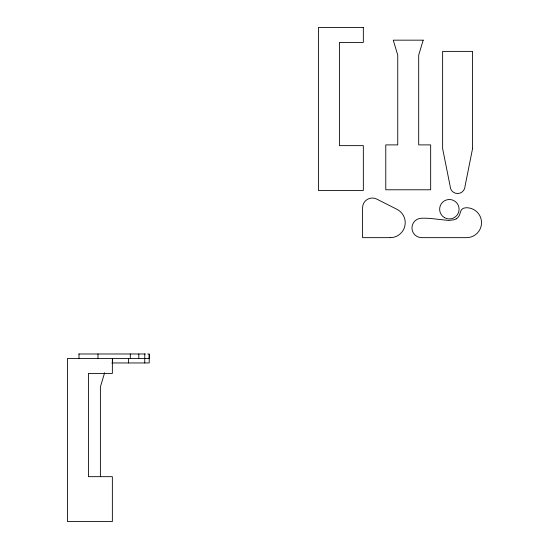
<?xml version="1.0" encoding="UTF-8"?>
<svg xmlns="http://www.w3.org/2000/svg" width="549" height="549" viewBox="0 0 549 549"><rect width="100%" height="100%" fill="white"/><g stroke="black" fill="none" stroke-linecap="round" stroke-linejoin="round"><path stroke-width="0.82" d="M104.639 372.723L100.385 386.901L100.385 476.669M456.288 218.797L455.347 219.25A14.37 14.37 0 0 1 453.508 219.854L448.615 220.451L432.646 218.694A74.808 74.808 0 0 0 424.157 218.207L421.687 218.207A9.724 9.724 0 0 0 411.956 227.931A9.724 9.724 0 0 0 421.687 237.655L466.568 237.655A14.96 14.96 0 0 0 481.528 222.695A14.96 14.96 0 0 0 466.568 207.735A12.243 12.243 0 0 0 465.195 207.872L463.582 208.236A4.145 4.145 0 0 0 462.67 208.682L461.311 210.006L460.35 212.278A18.337 18.337 0 0 0 460.24 212.648L459.774 214.295A8.949 8.949 0 0 1 456.315 218.838M78.775 353.981L145.512 353.981M147.743 353.981L148.607 353.981M111.852 362.958L149.218 362.958L149.225 353.981L149.218 358.47L67.472 358.47L67.472 521.55L112.36 521.55L112.36 476.669L88.416 476.669L88.416 373.43L112.36 373.43L112.36 358.47M144.764 353.981L144.764 362.958M138.815 353.981L138.815 358.47M130.298 353.981L130.298 358.47M128.541 358.47L128.541 362.958M112.449 358.47L112.449 362.958M97.99 353.981L97.99 358.47M79.001 353.981L79.001 358.47M472.552 148.635L465.072 186.042A7.48 7.48 0 0 1 457.591 193.523A7.48 7.48 0 0 1 450.111 186.042L442.631 148.635L442.631 51.386L472.552 51.386L472.552 148.635M423.183 40.166L418.695 55.126L418.695 144.895L430.663 144.895L430.663 189.782L385.775 189.782L385.775 144.895L397.744 144.895L397.744 55.126L393.256 40.166L423.183 40.166M363.335 27.45L318.447 27.45L318.447 190.53L363.335 190.53L363.335 145.643L339.399 145.643L339.399 42.41L363.335 42.41L363.335 27.45M390.264 237.655L362.587 237.655L362.587 207.735A9.724 9.724 0 0 1 376.703 199.061L397.023 209.347A14.96 14.96 0 0 1 390.264 237.655M444.498 217.651A9.724 9.724 0 0 0 459.088 209.231A9.724 9.724 0 0 0 444.498 200.81A9.724 9.724 0 0 0 444.498 217.651"/></g></svg>
